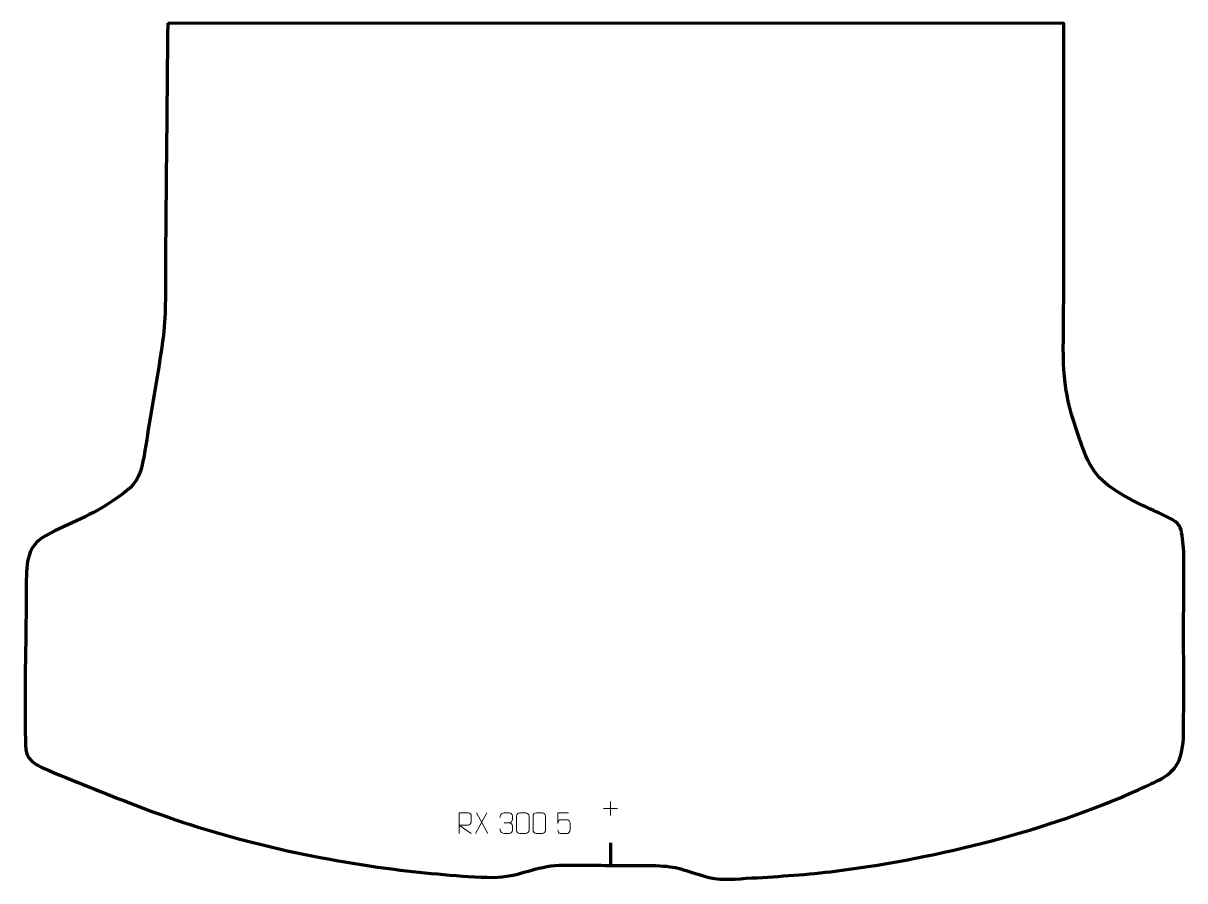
# Model space of a CAD drawing. Header units: millimetres. Extents: x 836 to 2247, y -262 to 780.
import ezdxf

# ---------------------------------------------------------------- set-up
doc = ezdxf.new("R2010")
doc.units = ezdxf.units.MM
doc.header["$MEASUREMENT"] = 0
doc.layers.add('layer 2', color=7, linetype='Continuous')
doc.layers.add('layer 3', color=7, linetype='Continuous')

msp = doc.modelspace()

# ---------------------------------------------------------------- linework, layer by layer
at = {"layer": 'layer 2', "color": 142, "lineweight": 9}
for points in [[(1549.4244, -165.0737), (1549.4244, -165.0737), (1549.4244, -182.2163), (1549.4244, -182.2163)], [(1398.965, -179.1281), (1398.965, -179.1281), (1385.2326, -204.0091), (1385.2326, -204.0091)], [(1386.6864, -179.1281), (1386.6864, -179.1281), (1400.4188, -204.0667), (1400.4188, -204.0667)], [(1540.8531, -173.645), (1540.8531, -173.645), (1557.9957, -173.645), (1557.9957, -173.645)], [(1420.1543, -191.0505), (1420.1543, -191.0505), (1426.3471, -191.0505), (1426.3471, -191.0505)]]:
    msp.add_open_spline(points, degree=3, dxfattribs=at)
for points, knots in [([(1365.51, -204.0667), (1365.51, -204.0667), (1365.51, -179.1282), (1365.51, -179.1282), (1365.51, -179.1282), (1369.1026, -179.1282), (1372.696, -179.1282), (1376.289, -179.1282), (1376.289, -179.1282), (1378.613, -179.1659), (1380.1693, -180.6549), (1380.1652, -183.02), (1380.1652, -183.02), (1380.1648, -185.0543), (1380.1648, -188.1118), (1380.1652, -190.1466), (1380.1652, -190.1466), (1380.1587, -192.0209), (1378.3475, -193.9616), (1376.3392, -193.9807), (1376.3392, -193.9807), (1376.3392, -193.9807), (1365.51, -193.9807), (1365.51, -193.9807), (1365.51, -193.9807), (1365.51, -193.9807), (1380.1559, -204.0667), (1380.1559, -204.0667)], [0, 0, 0, 0, 0.125, 0.125, 0.125, 0.125, 0.25, 0.25, 0.25, 0.25, 0.375, 0.375, 0.375, 0.375, 0.5, 0.5, 0.5, 0.5, 0.625, 0.625, 0.625, 0.625, 0.75, 0.75, 0.75, 0.75, 1, 1, 1, 1]), ([(1415.4475, -184.8091), (1415.4475, -184.8091), (1415.4475, -182.953), (1415.4475, -182.953), (1415.4475, -182.953), (1415.4332, -181.2121), (1418.0961, -179.0953), (1420.154, -179.118), (1420.154, -179.118), (1422.2168, -179.118), (1424.2796, -179.118), (1426.3421, -179.118), (1426.3421, -179.118), (1428.5352, -179.1092), (1430.1326, -180.9549), (1430.177, -182.8658), (1430.177, -182.8658), (1430.1766, -184.3001), (1430.1766, -185.7343), (1430.177, -187.1689), (1430.177, -187.1689), (1430.1284, -188.8215), (1428.5268, -191.0502), (1426.3297, -191.0401), (1426.3297, -191.0401), (1428.5322, -191.0513), (1430.1392, -192.8535), (1430.1932, -194.9117), (1430.1932, -194.9117), (1430.1928, -196.6953), (1430.1928, -198.479), (1430.1932, -200.263), (1430.1932, -200.263), (1430.2032, -202.3232), (1428.1496, -204.0852), (1426.3297, -204.0771), (1426.3297, -204.0771), (1424.2657, -204.0768), (1422.2017, -204.0768), (1420.1374, -204.0771), (1420.1374, -204.0771), (1417.97, -204.0656), (1415.4406, -201.6668), (1415.4221, -200.206), (1415.4221, -200.206), (1415.4221, -200.206), (1415.4221, -198.2985), (1415.4221, -198.2985)], [0, 0, 0, 0, 0.076923077, 0.076923077, 0.076923077, 0.076923077, 0.153846154, 0.153846154, 0.153846154, 0.153846154, 0.230769231, 0.230769231, 0.230769231, 0.230769231, 0.307692308, 0.307692308, 0.307692308, 0.307692308, 0.384615385, 0.384615385, 0.384615385, 0.384615385, 0.461538462, 0.461538462, 0.461538462, 0.461538462, 0.538461538, 0.538461538, 0.538461538, 0.538461538, 0.615384615, 0.615384615, 0.615384615, 0.615384615, 0.692307692, 0.692307692, 0.692307692, 0.692307692, 0.769230769, 0.769230769, 0.769230769, 0.769230769, 0.846153846, 0.846153846, 0.846153846, 0.846153846, 1, 1, 1, 1]), ([(1439.2171, -179.1057), (1441.5818, -179.1057), (1443.9469, -179.1057), (1446.312, -179.1057), (1446.312, -179.1057), (1448.2913, -179.0701), (1450.3161, -180.5635), (1450.3431, -183.0041), (1450.3431, -183.0041), (1450.3428, -188.7581), (1450.3428, -194.5124), (1450.3431, -200.2672), (1450.3431, -200.2672), (1450.2011, -202.5934), (1448.4957, -204.0748), (1446.312, -204.0856), (1446.312, -204.0856), (1443.941, -204.0852), (1441.57, -204.0852), (1439.1994, -204.0856), (1439.1994, -204.0856), (1437.2421, -204.1911), (1435.2369, -202.3043), (1435.2483, -200.2846), (1435.2483, -200.2846), (1435.2487, -194.5074), (1435.2487, -188.7307), (1435.2483, -182.9543), (1435.2483, -182.9543), (1435.2526, -180.8135), (1437.0286, -179.0921), (1439.2171, -179.1057)], [0, 0, 0, 0, 0.111111111, 0.111111111, 0.111111111, 0.111111111, 0.222222222, 0.222222222, 0.222222222, 0.222222222, 0.333333333, 0.333333333, 0.333333333, 0.333333333, 0.444444444, 0.444444444, 0.444444444, 0.444444444, 0.555555556, 0.555555556, 0.555555556, 0.555555556, 0.666666667, 0.666666667, 0.666666667, 0.666666667, 0.777777778, 0.777777778, 0.777777778, 0.777777778, 1, 1, 1, 1]), ([(1459.2051, -179.1057), (1461.5698, -179.1057), (1463.9349, -179.1057), (1466.3, -179.1057), (1466.3, -179.1057), (1468.2792, -179.0701), (1470.3041, -180.5635), (1470.3311, -183.0041), (1470.3311, -183.0041), (1470.3307, -188.7581), (1470.3307, -194.5124), (1470.3311, -200.2672), (1470.3311, -200.2672), (1470.1891, -202.5934), (1468.4837, -204.0748), (1466.3, -204.0856), (1466.3, -204.0856), (1463.929, -204.0852), (1461.558, -204.0852), (1459.1874, -204.0856), (1459.1874, -204.0856), (1457.2301, -204.1911), (1455.2249, -202.3043), (1455.2363, -200.2846), (1455.2363, -200.2846), (1455.2367, -194.5074), (1455.2367, -188.7307), (1455.2363, -182.9543), (1455.2363, -182.9543), (1455.2406, -180.8135), (1457.0166, -179.0921), (1459.2051, -179.1057)], [0, 0, 0, 0, 0.111111111, 0.111111111, 0.111111111, 0.111111111, 0.222222222, 0.222222222, 0.222222222, 0.222222222, 0.333333333, 0.333333333, 0.333333333, 0.333333333, 0.444444444, 0.444444444, 0.444444444, 0.444444444, 0.555555556, 0.555555556, 0.555555556, 0.555555556, 0.666666667, 0.666666667, 0.666666667, 0.666666667, 0.777777778, 0.777777778, 0.777777778, 0.777777778, 1, 1, 1, 1]), ([(1498.1565, -179.1502), (1498.1565, -179.1502), (1485.3125, -179.1502), (1485.3125, -179.1502), (1485.3125, -179.1502), (1485.3128, -183.3782), (1485.3128, -187.6066), (1485.3125, -191.8353), (1485.3125, -191.8353), (1485.3122, -188.5272), (1486.9422, -187.456), (1489.7526, -187.3955), (1489.7526, -187.3955), (1492.1906, -187.3952), (1494.6287, -187.3952), (1497.0665, -187.3955), (1497.0665, -187.3955), (1498.7153, -187.3887), (1500.1893, -189.7678), (1500.2178, -191.8353), (1500.2178, -191.8353), (1500.2175, -194.421), (1500.2175, -197.0071), (1500.2178, -199.5932), (1500.2178, -199.5932), (1500.2639, -201.5514), (1498.7655, -203.9863), (1497.1405, -204.0447), (1497.1405, -204.0447), (1495.1852, -204.0444), (1490.2932, -204.0444), (1488.3373, -204.0447), (1488.3373, -204.0447), (1486.4929, -204.0535), (1485.3865, -202.0899), (1485.3657, -199.5403)], [0, 0, 0, 0, 0.1, 0.1, 0.1, 0.1, 0.2, 0.2, 0.2, 0.2, 0.3, 0.3, 0.3, 0.3, 0.4, 0.4, 0.4, 0.4, 0.5, 0.5, 0.5, 0.5, 0.6, 0.6, 0.6, 0.6, 0.7, 0.7, 0.7, 0.7, 0.8, 0.8, 0.8, 0.8, 1, 1, 1, 1])]:
    msp.add_open_spline(points, degree=3, knots=knots, dxfattribs=at)
at = {"layer": 'layer 2', "color": 142, "lineweight": 158}
msp.add_open_spline([(1549.4586, -215.501), (1549.4586, -215.501), (1549.343, -242.9298), (1549.343, -242.9298)], degree=3, dxfattribs=at)
at = {"layer": 'layer 3', "color": 242, "lineweight": 158}
msp.add_open_spline([(1011.4455, 780.2334), (1011.4455, 780.2334), (2099.9925, 779.7929), (2099.9925, 779.7929), (2099.9925, 779.7929), (2099.9846, 760.7402), (2099.9768, 741.6874), (2099.9689, 722.6347), (2099.9689, 722.6347), (2099.9559, 691.1976), (2099.9429, 659.7606), (2099.9299, 628.3235), (2099.9299, 628.3235), (2099.9194, 602.9199), (2099.909, 577.5163), (2099.8985, 552.1126), (2099.8985, 552.1126), (2099.8786, 503.7272), (2100.2561, 455.0613), (2099.575, 406.7088), (2099.575, 406.7088), (2098.7005, 345.6287), (2101.305, 325.4285), (2121.767, 267.4067), (2121.767, 267.4067), (2135.3684, 230.5957), (2145.9229, 221.7633), (2179.534, 202.7437), (2179.534, 202.7437), (2196.642, 193.4165), (2214.3987, 186.2245), (2231.5731, 177.3723), (2231.5731, 177.3723), (2242.5978, 171.0472), (2242.5823, 165.5828), (2244.2636, 153.8358), (2244.2636, 153.8358), (2246.9746, 134.2636), (2245.7418, 110.9636), (2245.6947, 90.951), (2245.6947, 90.951), (2245.6647, 78.2404), (2245.6343, 65.5296), (2245.604, 52.8189), (2245.604, 52.8189), (2245.5056, 5.8314), (2246.0355, -41.439), (2245.3114, -88.3883), (2245.3114, -88.3883), (2243.4065, -117.4493), (2235.5999, -129.8247), (2209.6855, -142.1668), (2209.6855, -142.1668), (2199.6745, -146.9346), (2189.0643, -151.5375), (2178.9057, -156.1029), (2178.9057, -156.1029), (2068.0359, -204.4628), (1936.5456, -235.7858), (1816.5905, -250.4868), (1816.5905, -250.4868), (1783.0657, -254.5389), (1748.505, -256.4691), (1714.7646, -258.5309), (1714.7646, -258.5309), (1694.1418, -259.7991), (1682.3061, -261.5132), (1661.8967, -255.471), (1661.8967, -255.471), (1635.2846, -247.3874), (1628.2588, -243.2666), (1599.141, -243.0302), (1599.141, -243.0302), (1586.4109, -242.9269), (1573.6719, -243.0322), (1560.9384, -242.9786), (1560.9384, -242.9786), (1536.3808, -242.8571), (1511.6045, -242.2098), (1487.0741, -242.6284), (1487.0741, -242.6284), (1459.4706, -243.3007), (1436.601, -257.4627), (1407.1589, -257.3867), (1407.1589, -257.3867), (1367.2672, -256.7004), (1326.0267, -252.1319), (1286.3522, -247.5958), (1286.3522, -247.5958), (1179.9974, -233.7708), (1072.3069, -208.5808), (972.2644, -169.6913), (972.2644, -169.6913), (934.5483, -154.9776), (896.8274, -140.0022), (859.4831, -124.371), (859.4831, -124.371), (835.9306, -113.58), (838.9534, -104.5418), (838.4276, -81.2993), (838.4276, -81.2993), (837.4754, -22.657), (839.4149, 36.3469), (839.6921, 95.0608), (839.6921, 95.0608), (839.6826, 120.5257), (838.2757, 143.9885), (863.6534, 158.1052), (863.6534, 158.1052), (892.1507, 172.8079), (919.9347, 182.5064), (946.5738, 201.3079), (946.5738, 201.3079), (960.9574, 211.3995), (972.6638, 218.6044), (978.2282, 236.0761), (978.2282, 236.0761), (982.9231, 251.1354), (985.2493, 270.7346), (987.8042, 286.5901), (987.8042, 286.5901), (993.9591, 324.5471), (1001.2146, 362.5894), (1006.1358, 400.7078), (1006.1358, 400.7078), (1009.5351, 429.3014), (1008.3853, 459.9523), (1008.6477, 488.8616), (1008.6477, 488.8616), (1009.5213, 585.0334), (1010.4958, 681.2051), (1011.4181, 777.3767), (1011.4181, 777.3767), (1011.4181, 777.3767), (1011.4455, 780.2334), (1011.4455, 780.2334)], degree=3, knots=[0, 0, 0, 0, 0.028571429, 0.028571429, 0.028571429, 0.028571429, 0.057142857, 0.057142857, 0.057142857, 0.057142857, 0.085714286, 0.085714286, 0.085714286, 0.085714286, 0.114285714, 0.114285714, 0.114285714, 0.114285714, 0.142857143, 0.142857143, 0.142857143, 0.142857143, 0.171428571, 0.171428571, 0.171428571, 0.171428571, 0.2, 0.2, 0.2, 0.2, 0.228571429, 0.228571429, 0.228571429, 0.228571429, 0.257142857, 0.257142857, 0.257142857, 0.257142857, 0.285714286, 0.285714286, 0.285714286, 0.285714286, 0.314285714, 0.314285714, 0.314285714, 0.314285714, 0.342857143, 0.342857143, 0.342857143, 0.342857143, 0.371428571, 0.371428571, 0.371428571, 0.371428571, 0.4, 0.4, 0.4, 0.4, 0.428571429, 0.428571429, 0.428571429, 0.428571429, 0.457142857, 0.457142857, 0.457142857, 0.457142857, 0.485714286, 0.485714286, 0.485714286, 0.485714286, 0.514285714, 0.514285714, 0.514285714, 0.514285714, 0.542857143, 0.542857143, 0.542857143, 0.542857143, 0.571428571, 0.571428571, 0.571428571, 0.571428571, 0.6, 0.6, 0.6, 0.6, 0.628571429, 0.628571429, 0.628571429, 0.628571429, 0.657142857, 0.657142857, 0.657142857, 0.657142857, 0.685714286, 0.685714286, 0.685714286, 0.685714286, 0.714285714, 0.714285714, 0.714285714, 0.714285714, 0.742857143, 0.742857143, 0.742857143, 0.742857143, 0.771428571, 0.771428571, 0.771428571, 0.771428571, 0.8, 0.8, 0.8, 0.8, 0.828571429, 0.828571429, 0.828571429, 0.828571429, 0.857142857, 0.857142857, 0.857142857, 0.857142857, 0.885714286, 0.885714286, 0.885714286, 0.885714286, 0.914285714, 0.914285714, 0.914285714, 0.914285714, 0.942857143, 0.942857143, 0.942857143, 0.942857143, 1, 1, 1, 1], dxfattribs=at)

doc.saveas('drawing.dxf')
